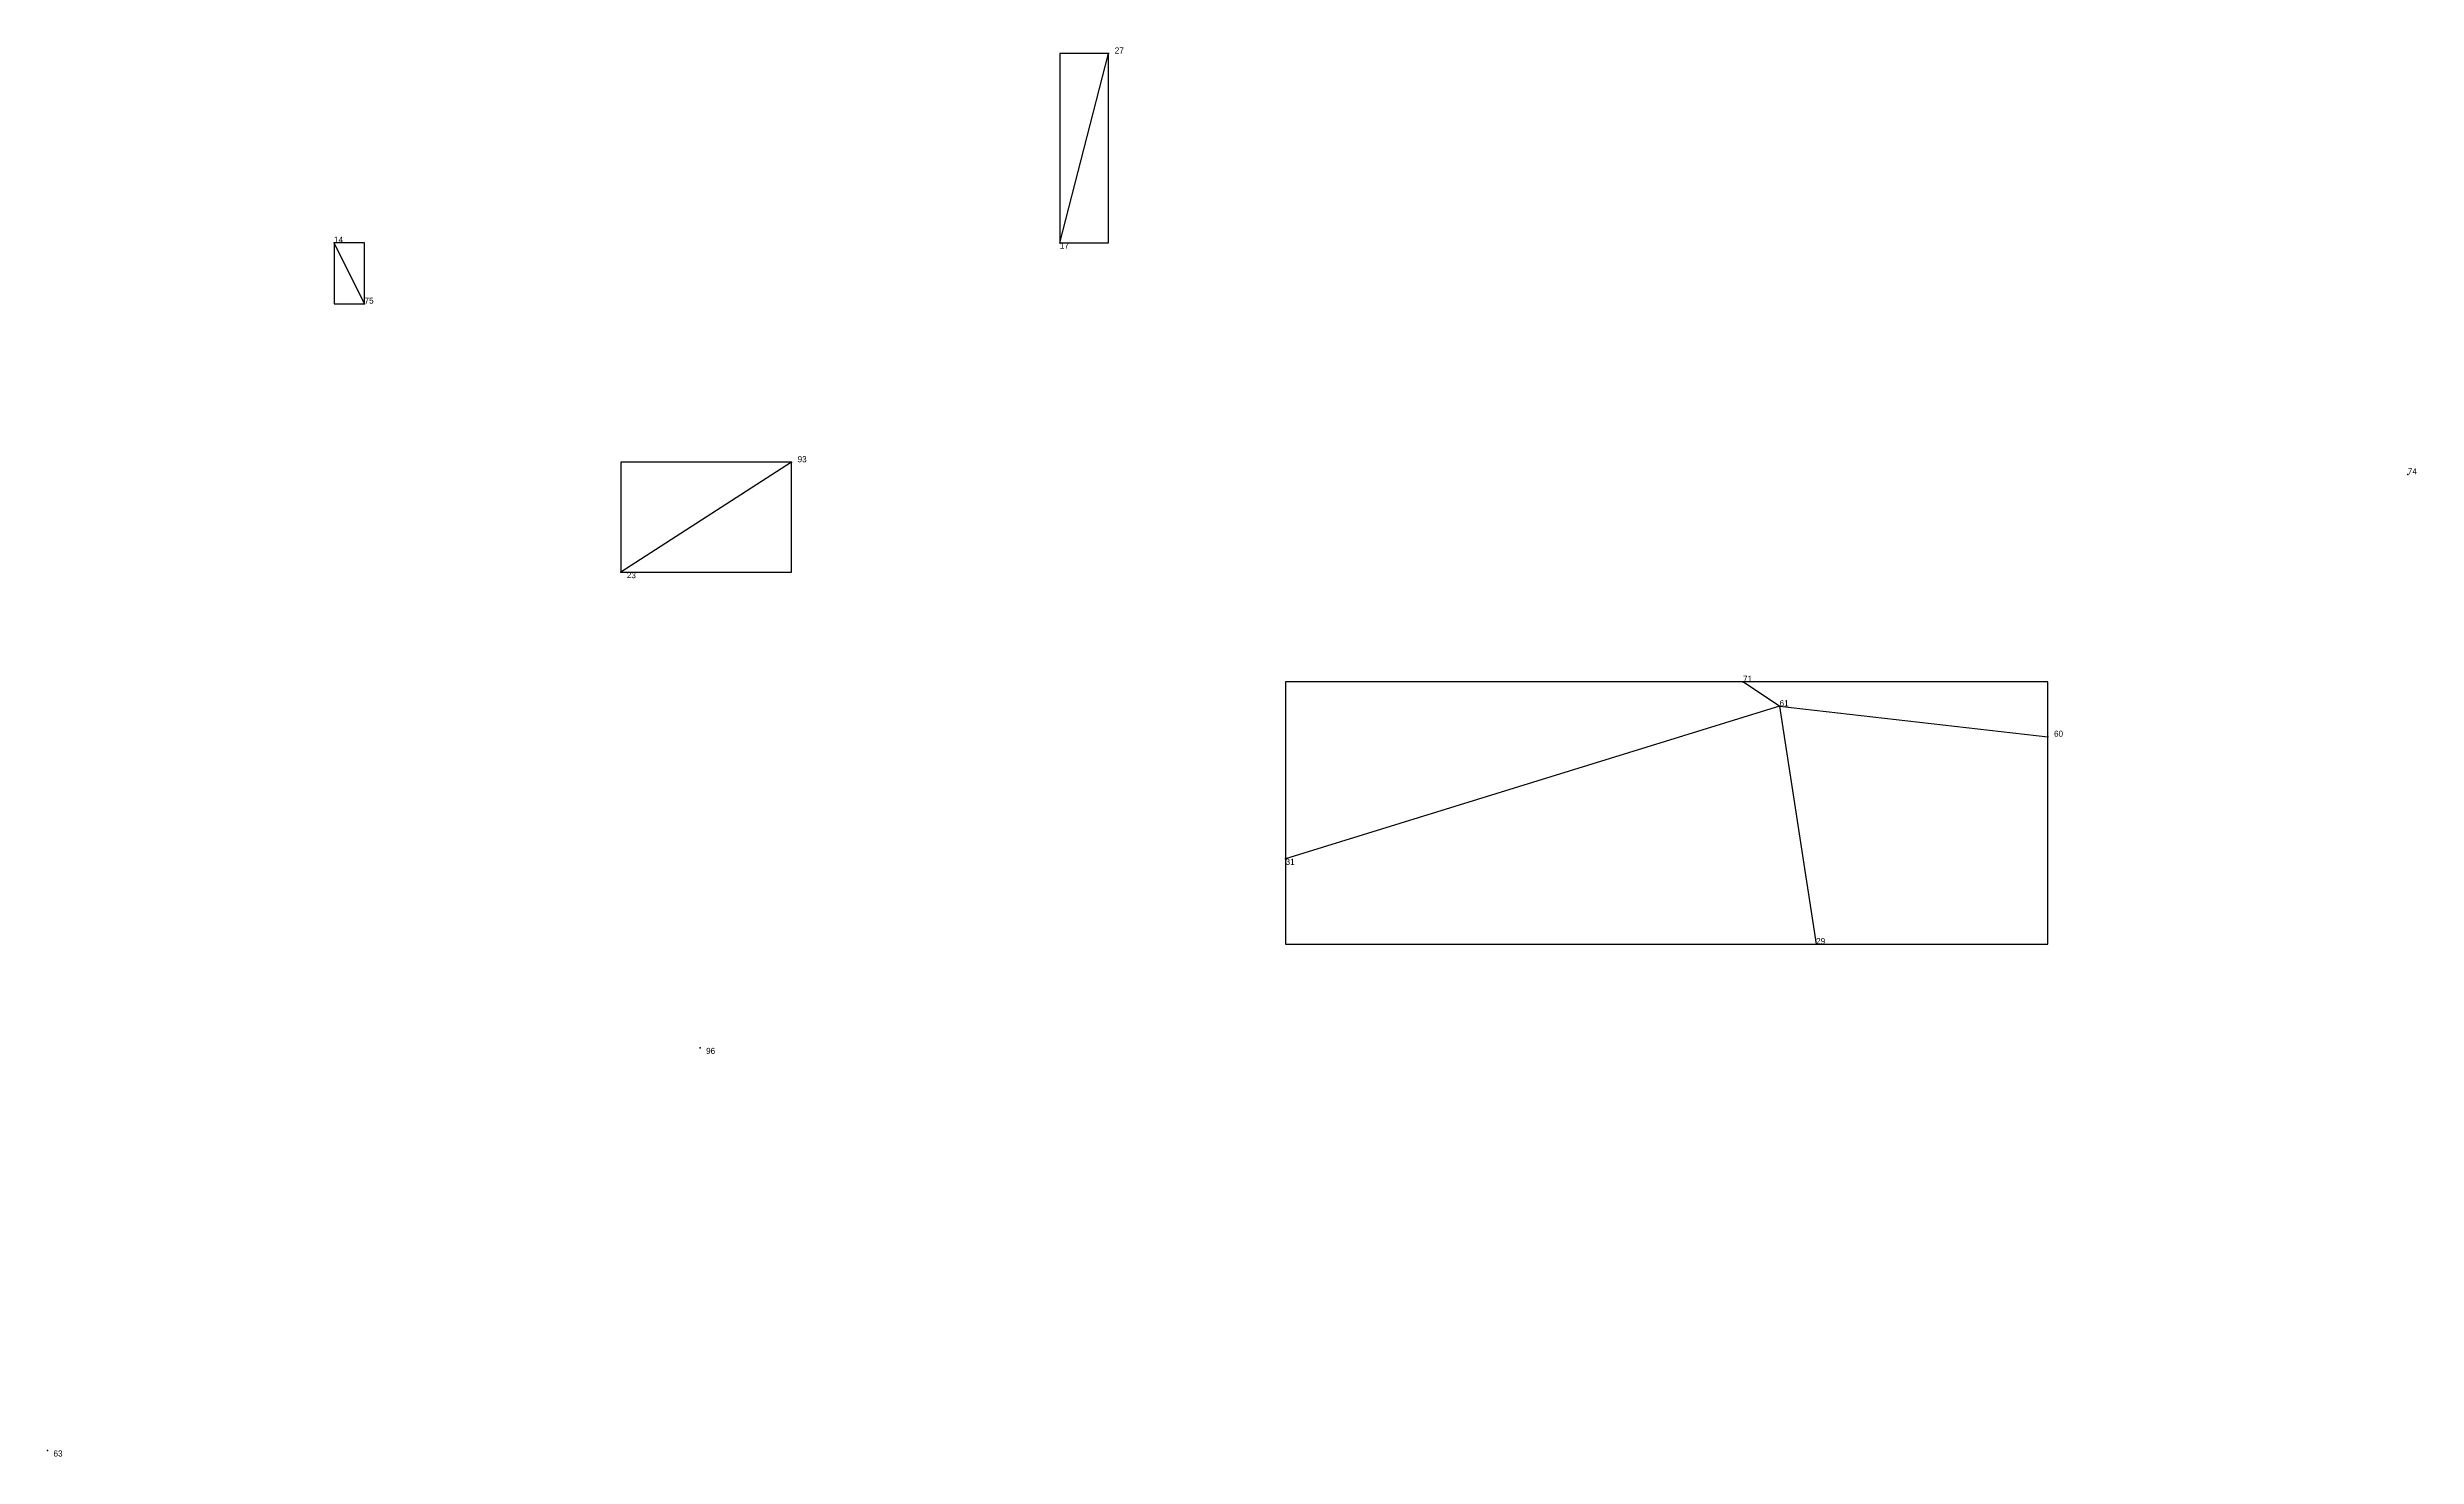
# Model space of a CAD drawing. Extents: x 0.01 to 1.001, y 0.007 to 0.988.
# Drawn here: x 0.01 to 0.3984, y 0.007 to 0.238 of the extents above; entities that cross this region are included whole.
import ezdxf

# ---------------------------------------------------------------- set-up
doc = ezdxf.new("R2010")
doc.units = 0
for name, color, linetype in [('Clients', 3, 'CONTINUOUS'), ('Facilities', 3, 'CONTINUOUS'), ('Facilities_lines', 3, 'CONTINUOUS'), ('Min_max_boxes', 1, 'CONTINUOUS'), ('Normals', 1, 'CONTINUOUS'), ('Source_points', 5, 'CONTINUOUS'), ('Text', 3, 'CONTINUOUS')]:
    doc.layers.add(name, color=color, linetype=linetype)

msp = doc.modelspace()

# ---------------------------------------------------------------- linework, layer by layer
at = {"layer": 'Clients', "color": 5}
for p in [(0.184, 0.237), (0.057, 0.206), (0.104, 0.152), (0.288, 0.134), (0.338, 0.125), (0.213, 0.105), (0.3, 0.091)]:
    msp.add_point(p, dxfattribs=at)
at = {"layer": 'Facilities', "color": 3}
for p in [(0.176, 0.206), (0.062, 0.196), (0.132, 0.17), (0.397, 0.168), (0.294, 0.13), (0.117, 0.074), (0.01, 0.008)]:
    msp.add_point(p, dxfattribs=at)
at = {"layer": 'Facilities_lines', "color": 3}
for p, q in [((0.176, 0.206), (0.184, 0.237)), ((0.062, 0.196), (0.057, 0.206)), ((0.132, 0.17), (0.104, 0.152)), ((0.294, 0.13), (0.288, 0.134)), ((0.294, 0.13), (0.213, 0.105)), ((0.294, 0.13), (0.3, 0.091)), ((0.294, 0.13), (0.338, 0.125))]:
    msp.add_line(p, q, dxfattribs=at)
at = {"layer": 'Min_max_boxes', "color": 1}
for p, q in [((0.184, 0.237), (0.176, 0.237)), ((0.176, 0.237), (0.176, 0.206)), ((0.184, 0.237), (0.176, 0.237)), ((0.176, 0.237), (0.176, 0.206)), ((0.176, 0.237), (0.176, 0.237)), ((0.184, 0.206), (0.184, 0.237)), ((0.184, 0.206), (0.184, 0.237)), ((0.184, 0.237), (0.184, 0.237)), ((0.062, 0.206), (0.057, 0.206)), ((0.057, 0.206), (0.057, 0.196)), ((0.062, 0.206), (0.057, 0.206)), ((0.057, 0.206), (0.057, 0.196)), ((0.057, 0.206), (0.057, 0.206)), ((0.062, 0.196), (0.062, 0.206)), ((0.062, 0.196), (0.062, 0.206)), ((0.062, 0.206), (0.062, 0.206)), ((0.176, 0.206), (0.184, 0.206)), ((0.176, 0.206), (0.184, 0.206)), ((0.176, 0.206), (0.176, 0.206)), ((0.184, 0.206), (0.184, 0.206)), ((0.057, 0.196), (0.062, 0.196)), ((0.057, 0.196), (0.062, 0.196)), ((0.057, 0.196), (0.057, 0.196)), ((0.062, 0.196), (0.062, 0.196)), ((0.132, 0.17), (0.104, 0.17)), ((0.104, 0.17), (0.104, 0.152)), ((0.132, 0.17), (0.104, 0.17)), ((0.104, 0.17), (0.104, 0.152)), ((0.104, 0.17), (0.104, 0.17)), ((0.132, 0.152), (0.132, 0.17)), ((0.132, 0.152), (0.132, 0.17)), ((0.132, 0.17), (0.132, 0.17)), ((0.104, 0.152), (0.132, 0.152)), ((0.104, 0.152), (0.132, 0.152)), ((0.104, 0.152), (0.104, 0.152)), ((0.132, 0.152), (0.132, 0.152)), ((0.338, 0.134), (0.213, 0.134)), ((0.213, 0.134), (0.213, 0.091)), ((0.338, 0.134), (0.213, 0.134)), ((0.213, 0.134), (0.213, 0.091)), ((0.213, 0.134), (0.213, 0.134)), ((0.338, 0.091), (0.338, 0.134)), ((0.338, 0.091), (0.338, 0.134)), ((0.338, 0.134), (0.338, 0.134)), ((0.213, 0.091), (0.338, 0.091)), ((0.213, 0.091), (0.338, 0.091)), ((0.213, 0.091), (0.213, 0.091)), ((0.338, 0.091), (0.338, 0.091))]:
    msp.add_line(p, q, dxfattribs=at)
at = {"layer": 'Normals', "color": 1}
for p, q in [((0.184, 0.237), (0.184, 0.237, 0.1)), ((0.057, 0.206), (0.057, 0.206, 0.1)), ((0.176, 0.206), (0.176, 0.206, 0.1)), ((0.062, 0.196), (0.062, 0.196, 0.1)), ((0.132, 0.17), (0.132, 0.17, 0.1)), ((0.397, 0.168), (0.397, 0.168, 0.1)), ((0.104, 0.152), (0.104, 0.152, 0.1)), ((0.288, 0.134), (0.288, 0.134, 0.1)), ((0.294, 0.13), (0.294, 0.13, 0.1)), ((0.338, 0.125), (0.338, 0.125, 0.1)), ((0.213, 0.105), (0.213, 0.105, 0.1)), ((0.3, 0.091), (0.3, 0.091, 0.1)), ((0.117, 0.074), (0.117, 0.074, 0.1)), ((0.01, 0.008), (0.01, 0.008, 0.1))]:
    msp.add_line(p, q, dxfattribs=at)
at = {"layer": 'Source_points', "color": 5}
for p in [(0.184, 0.237), (0.057, 0.206), (0.176, 0.206), (0.062, 0.196), (0.132, 0.17), (0.397, 0.168), (0.104, 0.152), (0.288, 0.134), (0.294, 0.13), (0.338, 0.125), (0.213, 0.105), (0.3, 0.091), (0.117, 0.074), (0.01, 0.008)]:
    msp.add_point(p, dxfattribs=at)

# ---------------------------------------------------------------- texts
at = {"layer": 'Text', "color": 3}
for s, p in [('27', (0.185, 0.237)), ('14', (0.057, 0.206)), ('17', (0.176, 0.205)), ('75', (0.062, 0.196)), ('93', (0.133, 0.17)), ('74', (0.397, 0.168)), ('23', (0.105, 0.151)), ('71', (0.288, 0.134)), ('61', (0.294, 0.13)), ('60', (0.339, 0.125)), ('31', (0.213, 0.104)), ('29', (0.3, 0.091)), ('96', (0.118, 0.073)), ('63', (0.011, 0.007))]:
    msp.add_text(s, height=0.001, dxfattribs=at).set_placement(p)

doc.saveas('drawing.dxf')
